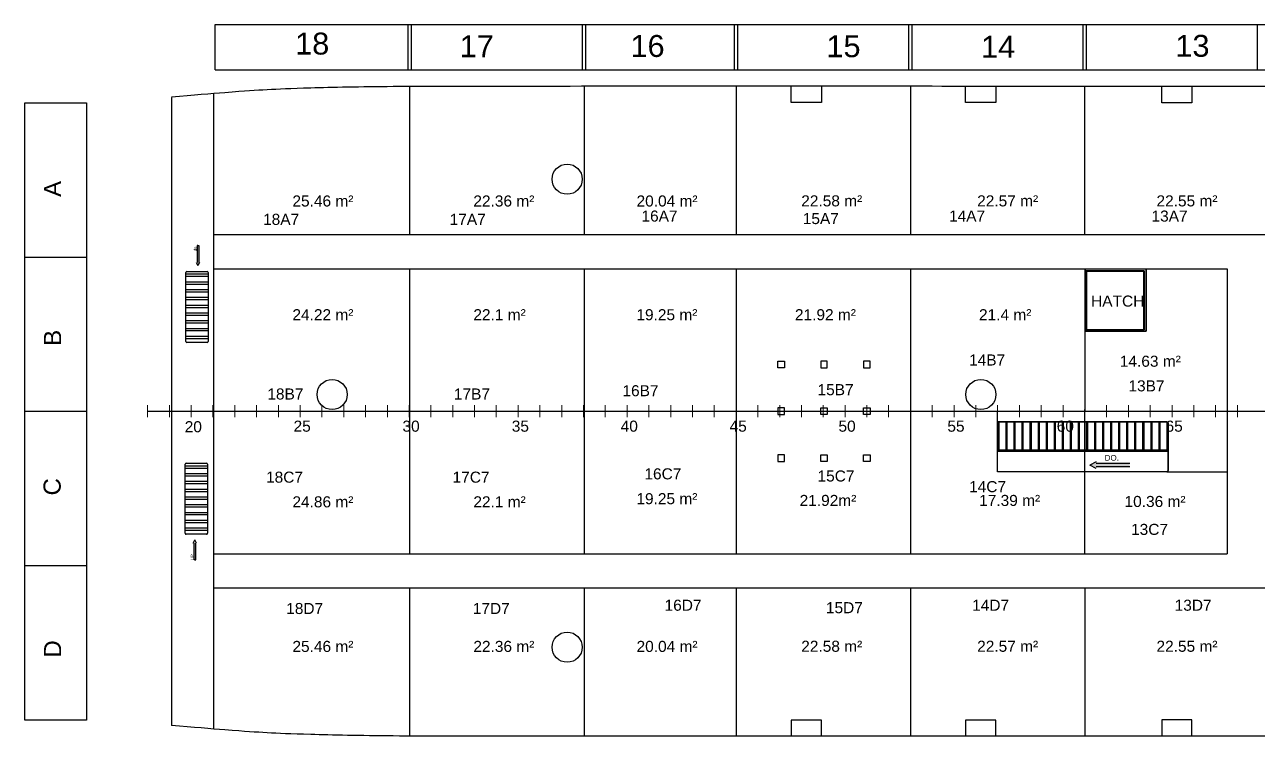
# Model space of a CAD drawing. Header units: inches. Extents: x 2 to 104, y 2 to 23.
# Drawn here: x 1.83 to 38.62, y 1.5 to 22.74 of the extents above; entities that cross this region are included whole.
import ezdxf

# ---------------------------------------------------------------- set-up
doc = ezdxf.new("R2010")
doc.units = ezdxf.units.IN
doc.header["$MEASUREMENT"] = 0
doc.linetypes.add('ACAD_ISO02W100', pattern=[15, 12, -3])
for name, color, linetype in [('deck 4', 7, 'Continuous'), ('Layer1', 10, 'Continuous'), ('Layer2', 7, 'Continuous'), ('PDF2_TEXT', 7, 'Continuous'), ('PDF_INER2', 7, 'Continuous'), ('STATIONS', 7, 'Continuous')]:
    doc.layers.add(name, color=color, linetype=linetype)
doc.layers.add('WIND AREA', color=18, linetype='Continuous', true_color=0x000000)
doc.styles.add('PDF ArialMT', font='arial.ttf')
doc.styles.get("Standard").update_dxf_attribs({"font": 'arial.ttf'})

msp = doc.modelspace()

# ---------------------------------------------------------------- hatches: boundary and pattern name
at = {"layer": 'PDF_INER2'}
h = msp.add_hatch(color=7, dxfattribs=at)
h.dxf.hatch_style = 1
h.paths.add_polyline_path([(7.025, 16.15), (7, 16.15), (6.975, 16.15), (6.975, 15.646), (6.949, 15.646), (7, 15.551), (7.05, 15.646), (7.025, 15.646)])
h = msp.add_hatch(color=7, dxfattribs=at)
h.dxf.hatch_style = 1
h.paths.add_polyline_path([(34.789, 9.542), (34.789, 9.592), (34.789, 9.642), (33.789, 9.642), (33.789, 9.692), (33.601, 9.592), (33.789, 9.492), (33.789, 9.542)])
h = msp.add_hatch(color=7, dxfattribs=at)
h.dxf.hatch_style = 1
h.paths.add_polyline_path([(6.937, 6.767), (6.911, 6.767), (6.886, 6.767), (6.886, 7.271), (6.861, 7.271), (6.911, 7.366), (6.962, 7.271), (6.937, 7.271)])

# ---------------------------------------------------------------- linework, layer by layer
at = {"color": 8}
for p, q in [((7.519, 21.389, 0), (7.519, 22.739, 0)), ((7.519, 22.739, 0), (100.168, 22.739, 0)), ((13.268, 21.389, 0), (13.268, 22.739, 0)), ((13.368, 21.389, 0), (13.368, 22.739, 0)), ((18.469, 21.389, 0), (18.469, 22.739, 0)), ((18.569, 21.389, 0), (18.569, 22.739, 0)), ((22.998, 21.389, 0), (22.998, 22.739, 0)), ((23.098, 21.389, 0), (23.098, 22.739, 0)), ((28.198, 21.389, 0), (28.198, 22.739, 0)), ((28.298, 21.389, 0), (28.298, 22.739, 0)), ((33.398, 21.389, 0), (33.398, 22.739, 0)), ((33.498, 21.389, 0), (33.498, 22.739, 0)), ((38.598, 21.389, 0), (38.598, 22.739, 0)), ((7.519, 21.389, 0), (100.168, 21.389, 0))]:
    msp.add_line(p, q, dxfattribs=at)
at = {"color": 7}
for p, q in [((24.694, 20.42, 0), (24.694, 20.9, 0)), ((24.694, 20.42, 0), (24.694, 20.9, 0)), ((29.894, 20.42, 0), (29.894, 20.898, 0)), ((29.894, 20.42, 0), (29.894, 20.898, 0)), ((35.744, 20.407, 0), (35.744, 20.897, 0)), ((35.744, 20.407, 0), (35.744, 20.897, 0)), ((24.694, 1.982, 0), (24.694, 1.502, 0)), ((24.694, 1.982, 0), (24.694, 1.502, 0)), ((29.894, 1.982, 0), (29.894, 1.505, 0)), ((29.894, 1.982, 0), (29.894, 1.505, 0)), ((35.744, 1.996, 0), (35.744, 1.506, 0)), ((35.744, 1.996, 0), (35.744, 1.506, 0))]:
    msp.add_line(p, q, dxfattribs=at)
at = {"color": 7, "elevation": 0}
for points in [[(24.494, 12.501), (24.298, 12.501), (24.298, 12.699), (24.494, 12.699)], [(25.574, 12.501), (25.77, 12.501), (25.77, 12.699), (25.574, 12.699)], [(26.85, 12.501), (27.047, 12.501), (27.047, 12.699), (26.85, 12.699)], [(24.494, 11.301), (24.298, 11.301), (24.298, 11.102), (24.494, 11.102)], [(25.574, 11.3), (25.77, 11.3), (25.77, 11.101), (25.574, 11.101)], [(26.85, 11.301), (27.047, 11.301), (27.047, 11.102), (26.85, 11.102)], [(24.494, 9.902), (24.298, 9.902), (24.298, 9.703), (24.494, 9.703)], [(25.574, 9.902), (25.77, 9.902), (25.77, 9.703), (25.574, 9.703)], [(26.85, 9.902), (27.047, 9.902), (27.047, 9.703), (26.85, 9.703)]]:
    msp.add_lwpolyline(points, close=True, dxfattribs=at)
at = {"color": 7}
for points in [[(25.594, 20.9, 0), (25.594, 20.42, 0), (24.694, 20.42, 0)], [(25.594, 20.9, 0), (25.594, 20.42, 0), (24.694, 20.42, 0)], [(30.794, 20.898, 0), (30.794, 20.42, 0), (29.894, 20.42, 0)], [(30.794, 20.898, 0), (30.794, 20.42, 0), (29.894, 20.42, 0)], [(36.644, 20.897, 0), (36.644, 20.407, 0), (35.744, 20.407, 0)], [(36.644, 20.897, 0), (36.644, 20.407, 0), (35.744, 20.407, 0)], [(25.594, 1.502, 0), (25.594, 1.982, 0), (24.694, 1.982, 0)], [(25.594, 1.502, 0), (25.594, 1.982, 0), (24.694, 1.982, 0)], [(30.794, 1.505, 0), (30.794, 1.982, 0), (29.894, 1.982, 0)], [(30.794, 1.505, 0), (30.794, 1.982, 0), (29.894, 1.982, 0)], [(36.644, 1.506, 0), (36.644, 1.996, 0), (35.744, 1.996, 0)], [(36.644, 1.506, 0), (36.644, 1.996, 0), (35.744, 1.996, 0)]]:
    msp.add_polyline3d(points, dxfattribs=at)
for points, knots in [([(98.984, 18.657, 0), (97.846, 18.959, 0), (96.947, 19.214, 0), (96.056, 19.477, 0), (95.697, 19.558, 0), (94.529, 19.78, 0), (92.522, 20.143, 0), (90.059, 20.447, 0), (88.047, 20.651, 0), (86.477, 20.763, 0), (85.703, 20.806, 0), (84.056, 20.882, 0), (82.018, 20.892, 0), (80.998, 20.897, 0), (80.876, 20.9, 0), (79.836, 20.896, 0), (79.107, 20.896, 0), (78.956, 20.896, 0), (77.898, 20.896, 0), (76.031, 20.897, 0), (73.344, 20.897, 0), (69.531, 20.897, 0), (64.609, 20.897, 0), (56.985, 20.897, 0), (47.773, 20.897, 0), (38.054, 20.896, 0), (31.945, 20.897, 0), (29.479, 20.898, 0), (26.334, 20.901, 0), (19.71, 20.9, 0), (15.968, 20.896, 0), (12.719, 20.898, 0), (10.119, 20.847, 0), (9.034, 20.795, 0), (8.223, 20.745, 0), (6.856, 20.632, 0), (6.215, 20.572, 0)], [0.57801, 0.57801, 0.57801, 0.57801, 3.117705, 3.117705, 3.125292, 4.21323, 6.699021, 9.253154, 11.602, 12.931142, 13.653048, 14.543904, 15.43476, 15.43476, 15.43476, 18.496578, 18.553968, 18.685235, 18.948918, 21.727116, 24.285105, 27.009831, 33.168953, 39.048727, 49.882385, 60.806034, 68.206518, 68.206518, 68.206518, 68.740122, 69.740122, 70.740122, 71.740122, 72.740122, 73.740122, 74.399517, 74.399517, 74.399517, 74.399517]), ([(98.984, 3.746, 0), (97.938, 3.463, 0), (97.034, 3.213, 0), (96.061, 2.926, 0), (96.058, 2.926, 0), (96.056, 2.926, 0), (96.053, 2.925, 0), (95.697, 2.854, 0), (94.529, 2.622, 0), (92.522, 2.26, 0), (90.059, 1.955, 0), (88.047, 1.751, 0), (86.477, 1.639, 0), (85.703, 1.596, 0), (84.056, 1.521, 0), (82.018, 1.51, 0), (80.998, 1.505, 0), (80.876, 1.503, 0), (79.836, 1.506, 0), (79.107, 1.506, 0), (78.956, 1.506, 0), (77.898, 1.506, 0), (76.031, 1.506, 0), (73.344, 1.506, 0), (69.531, 1.506, 0), (64.609, 1.506, 0), (56.985, 1.506, 0), (47.773, 1.506, 0), (38.054, 1.507, 0), (31.945, 1.505, 0), (29.479, 1.505, 0), (26.334, 1.502, 0), (19.71, 1.503, 0), (15.968, 1.507, 0), (12.719, 1.505, 0), (10.119, 1.556, 0), (9.034, 1.607, 0), (8.223, 1.657, 0), (6.856, 1.771, 0), (6.215, 1.83, 0)], [0.577999, 0.577999, 0.577999, 0.577999, 3.117705, 3.117705, 3.117705, 3.125292, 3.125292, 3.125292, 4.21323, 6.699021, 9.253154, 11.602, 12.931142, 13.653048, 14.543904, 15.43476, 15.43476, 15.43476, 18.496578, 18.553968, 18.685235, 18.948918, 21.727116, 24.285105, 27.009831, 33.168953, 39.048727, 49.882385, 60.806034, 68.206518, 68.206518, 68.206518, 68.740122, 69.740122, 70.740122, 71.740122, 72.740122, 73.740122, 74.399517, 74.399517, 74.399517, 74.399517])]:
    msp.add_open_spline(points, degree=3, knots=knots)
at = {"layer": 'deck 4', "color": 7}
for p, q in [((7.469, 20.682, 0), (7.469, 1.717, 0)), ((13.318, 16.474, 0), (13.318, 20.888, 0)), ((18.519, 20.894, 0), (18.519, 16.474, 0)), ((23.048, 20.896, 0), (23.048, 16.474, 0)), ((28.248, 20.896, 0), (28.248, 16.474, 0)), ((33.448, 16.474, 0), (33.448, 20.897, 0)), ((7.469, 16.474, 0), (100.281, 16.474, 0)), ((6.642, 13.282, 0), (6.642, 15.346, 0)), ((7.302, 15.289, 0), (6.642, 15.289, 0)), ((6.642, 15.23, 0), (7.302, 15.23, 0)), ((6.67, 15.374, 0), (7.274, 15.374, 0)), ((7.302, 15.346, 0), (7.302, 13.282, 0)), ((7.469, 15.451, 0), (37.692, 15.451, 0)), ((13.318, 6.951, 0), (13.318, 15.451, 0)), ((18.519, 15.451, 0), (18.519, 6.951, 0)), ((23.048, 15.451, 0), (23.048, 6.951, 0)), ((28.248, 15.451, 0), (28.248, 6.951, 0)), ((33.448, 15.451, 0), (33.449, 11.201, 0)), ((33.448, 15.451, 0), (33.448, 13.591, 0)), ((33.448, 15.451, 0), (35.278, 15.451, 0)), ((35.268, 15.441, 0), (33.448, 15.441, 0)), ((33.458, 15.451, 0), (33.458, 13.591, 0)), ((35.268, 15.451, 0), (35.268, 13.591, 0)), ((35.278, 15.451, 0), (35.278, 13.591, 0)), ((37.692, 15.451, 0), (37.695, 6.951, 0)), ((7.302, 15.057, 0), (6.642, 15.057, 0)), ((6.642, 14.998, 0), (7.302, 14.998, 0)), ((7.302, 14.826, 0), (6.642, 14.826, 0)), ((6.642, 14.766, 0), (7.302, 14.766, 0)), ((7.302, 14.594, 0), (6.642, 14.594, 0)), ((6.642, 14.535, 0), (7.302, 14.535, 0)), ((7.302, 14.362, 0), (6.642, 14.362, 0)), ((6.642, 14.303, 0), (7.302, 14.303, 0)), ((7.302, 14.13, 0), (6.642, 14.13, 0)), ((6.642, 14.071, 0), (7.302, 14.071, 0)), ((7.302, 13.899, 0), (6.642, 13.899, 0)), ((6.642, 13.84, 0), (7.302, 13.84, 0)), ((7.302, 13.667, 0), (6.642, 13.667, 0)), ((6.642, 13.608, 0), (7.302, 13.608, 0)), ((7.302, 13.435, 0), (6.642, 13.435, 0)), ((6.642, 13.376, 0), (7.302, 13.376, 0)), ((7.274, 13.254, 0), (6.67, 13.254, 0)), ((33.448, 13.601, 0), (35.268, 13.601, 0)), ((33.448, 13.591, 0), (35.278, 13.591, 0)), ((33.448, 6.951, 0), (33.448, 11.251, 0)), ((6.623, 7.56, 0), (6.623, 9.623, 0)), ((7.283, 9.566, 0), (6.623, 9.566, 0)), ((6.651, 9.652, 0), (7.254, 9.652, 0)), ((7.283, 9.623, 0), (7.283, 7.56, 0)), ((6.623, 9.507, 0), (7.283, 9.507, 0)), ((7.283, 9.335, 0), (6.623, 9.335, 0)), ((6.623, 9.276, 0), (7.283, 9.276, 0)), ((35.899, 9.392, 0), (37.694, 9.392, 0)), ((7.283, 9.103, 0), (6.623, 9.103, 0)), ((6.623, 9.044, 0), (7.283, 9.044, 0)), ((7.283, 8.871, 0), (6.623, 8.871, 0)), ((6.623, 8.812, 0), (7.283, 8.812, 0)), ((7.283, 8.64, 0), (6.623, 8.64, 0)), ((6.623, 8.58, 0), (7.283, 8.58, 0)), ((7.283, 8.408, 0), (6.623, 8.408, 0)), ((6.623, 8.349, 0), (7.283, 8.349, 0)), ((7.283, 8.176, 0), (6.623, 8.176, 0)), ((6.623, 8.117, 0), (7.283, 8.117, 0)), ((7.283, 7.944, 0), (6.623, 7.944, 0)), ((6.623, 7.885, 0), (7.283, 7.885, 0)), ((7.283, 7.713, 0), (6.623, 7.713, 0)), ((6.623, 7.654, 0), (7.283, 7.654, 0)), ((7.254, 7.532, 0), (6.651, 7.532, 0)), ((7.469, 6.951, 0), (37.695, 6.951, 0)), ((7.469, 5.932, 0), (80.998, 5.932, 0)), ((13.318, 1.51, 0), (13.318, 5.932, 0)), ((18.519, 5.932, 0), (18.519, 1.504, 0)), ((23.048, 5.932, 0), (23.048, 1.502, 0)), ((28.248, 5.932, 0), (28.248, 1.505, 0)), ((33.448, 5.932, 0), (33.448, 1.505, 0))]:
    msp.add_line(p, q, dxfattribs=at)
at = {"layer": 'deck 4', "color": 7, "linetype": 'Continuous'}
for p, q in [((33.493, 15.396, 0), (33.493, 13.636, 0)), ((35.223, 15.396, 0), (33.493, 15.396, 0)), ((33.493, 15.386, 0), (35.213, 15.386, 0)), ((33.503, 15.386, 0), (33.503, 13.636, 0)), ((35.213, 13.636, 0), (35.213, 15.396, 0)), ((35.223, 15.396, 0), (35.223, 13.636, 0)), ((35.223, 15.396, 0), (35.223, 13.636, 0)), ((33.493, 13.636, 0), (35.213, 13.636, 0)), ((33.503, 13.646, 0), (35.213, 13.646, 0)), ((35.223, 13.636, 0), (35.213, 13.636, 0))]:
    msp.add_line(p, q, dxfattribs=at)
at = {"layer": 'deck 4', "color": 7}
for centre in [(18.011, 18.128, 0), (11.002, 11.702, 0), (30.349, 11.702, 0), (18.011, 4.162, 0)]:
    msp.add_circle(centre, 0.45, dxfattribs=at)
for centre, start, end in [((6.67, 15.346, 0), 90, 180), ((7.274, 15.346, 0), 0, 90), ((6.67, 13.282, 0), 180, 270), ((7.274, 13.282, 0), 270, 0), ((6.651, 9.623, 0), 90, 180), ((7.254, 9.623, 0), 0, 90), ((6.651, 7.56, 0), 180, 270), ((7.254, 7.56, 0), 270, 0)]:
    msp.add_arc(centre, 0.0282, start, end, dxfattribs=at)
at = {"layer": 'Layer1', "color": 7, "linetype": 'Continuous'}
for p, q in [((30.854, 10.862, 0), (30.854, 10.052, 0)), ((30.854, 10.862, 0), (30.894, 10.862, 0)), ((30.894, 10.052, 0), (30.894, 10.862, 0)), ((31.094, 10.862, 0), (31.094, 10.052, 0)), ((31.094, 10.862, 0), (31.134, 10.862, 0)), ((31.134, 10.052, 0), (31.134, 10.862, 0)), ((31.334, 10.862, 0), (31.334, 10.052, 0)), ((31.334, 10.862, 0), (31.374, 10.862, 0)), ((31.374, 10.052, 0), (31.374, 10.862, 0)), ((31.574, 10.862, 0), (31.574, 10.052, 0)), ((31.574, 10.862, 0), (31.614, 10.862, 0)), ((31.614, 10.052, 0), (31.614, 10.862, 0)), ((31.814, 10.862, 0), (31.814, 10.052, 0)), ((31.814, 10.862, 0), (31.854, 10.862, 0)), ((31.854, 10.052, 0), (31.854, 10.862, 0)), ((32.054, 10.862, 0), (32.054, 10.052, 0)), ((32.054, 10.862, 0), (32.094, 10.862, 0)), ((32.094, 10.052, 0), (32.094, 10.862, 0)), ((32.294, 10.862, 0), (32.294, 10.052, 0)), ((32.294, 10.862, 0), (32.334, 10.862, 0)), ((32.334, 10.052, 0), (32.334, 10.862, 0)), ((32.534, 10.862, 0), (32.534, 10.052, 0)), ((32.534, 10.862, 0), (32.574, 10.862, 0)), ((32.574, 10.052, 0), (32.574, 10.862, 0)), ((32.774, 10.862, 0), (32.774, 10.052, 0)), ((32.774, 10.862, 0), (32.814, 10.862, 0)), ((32.814, 10.052, 0), (32.814, 10.862, 0)), ((33.014, 10.862, 0), (33.014, 10.052, 0)), ((33.014, 10.862, 0), (33.054, 10.862, 0)), ((33.054, 10.052, 0), (33.054, 10.862, 0)), ((33.254, 10.862, 0), (33.254, 10.052, 0)), ((33.254, 10.862, 0), (33.294, 10.862, 0)), ((33.294, 10.052, 0), (33.294, 10.862, 0)), ((33.494, 10.862, 0), (33.494, 10.052, 0)), ((33.494, 10.862, 0), (33.534, 10.862, 0)), ((33.534, 10.052, 0), (33.534, 10.862, 0)), ((33.734, 10.862, 0), (33.734, 10.052, 0)), ((33.734, 10.862, 0), (33.734, 10.052, 0)), ((33.734, 10.862, 0), (33.774, 10.862, 0)), ((33.774, 10.052, 0), (33.774, 10.862, 0)), ((33.774, 10.052, 0), (33.774, 10.862, 0)), ((33.974, 10.862, 0), (33.974, 10.052, 0)), ((33.974, 10.862, 0), (34.014, 10.862, 0)), ((34.014, 10.052, 0), (34.014, 10.862, 0)), ((34.214, 10.862, 0), (34.214, 10.052, 0)), ((34.214, 10.862, 0), (34.254, 10.862, 0)), ((34.254, 10.052, 0), (34.254, 10.862, 0)), ((34.454, 10.862, 0), (34.454, 10.052, 0)), ((34.454, 10.862, 0), (34.494, 10.862, 0)), ((34.494, 10.052, 0), (34.494, 10.862, 0)), ((34.694, 10.862, 0), (34.694, 10.052, 0)), ((34.694, 10.862, 0), (34.734, 10.862, 0)), ((34.734, 10.052, 0), (34.734, 10.862, 0)), ((34.934, 10.862, 0), (34.934, 10.052, 0)), ((34.934, 10.862, 0), (34.974, 10.862, 0)), ((34.974, 10.052, 0), (34.974, 10.862, 0)), ((35.174, 10.862, 0), (35.174, 10.052, 0)), ((35.174, 10.862, 0), (35.214, 10.862, 0)), ((35.214, 10.052, 0), (35.214, 10.862, 0)), ((35.414, 10.862, 0), (35.414, 10.052, 0)), ((35.414, 10.862, 0), (35.454, 10.862, 0)), ((35.454, 10.052, 0), (35.454, 10.862, 0)), ((35.654, 10.862, 0), (35.654, 10.052, 0)), ((35.654, 10.862, 0), (35.694, 10.862, 0)), ((35.694, 10.052, 0), (35.694, 10.862, 0)), ((35.894, 10.862, 0), (35.894, 10.052, 0)), ((35.894, 10.862, 0), (35.929, 10.862, 0)), ((35.934, 10.052, 0), (35.934, 10.854, 0)), ((30.849, 10.052, 0), (35.939, 10.052, 0)), ((35.939, 10.002, 0), (30.849, 10.002, 0))]:
    msp.add_line(p, q, dxfattribs=at)
at = {"layer": 'Layer1', "color": 7, "linetype": 'ACAD_ISO02W100', "ltscale": 0.0001}
for p, q in [((30.849, 10.032, 0), (35.939, 10.032, 0)), ((35.939, 10.022, 0), (30.849, 10.022, 0))]:
    msp.add_line(p, q, dxfattribs=at)
at = {"layer": 'Layer2'}
for p, q in [((1.833, 1.985, 0), (1.833, 20.402, 0)), ((1.833, 20.402, 0), (3.675, 20.402, 0)), ((3.675, 20.402, 0), (3.675, 1.985, 0)), ((3.675, 15.791, 0), (1.833, 15.791, 0)), ((3.675, 11.193, 0), (1.833, 11.193, 0)), ((3.675, 6.587, 0), (1.833, 6.587, 0)), ((3.675, 1.985, 0), (1.833, 1.985, 0))]:
    msp.add_line(p, q, dxfattribs=at)
at = {"layer": 'PDF_INER2', "color": 7}
for p, q in [((6.215, 20.568, 0), (6.215, 1.83, 0)), ((7, 16.15, 0), (6.975, 16.15, 0)), ((6.975, 16.15, 0), (6.975, 15.646, 0)), ((7, 16.15, 0), (7.025, 16.15, 0)), ((7.025, 16.15, 0), (7.025, 15.646, 0)), ((6.949, 15.646, 0), (7, 15.551, 0)), ((7.05, 15.646, 0), (7, 15.551, 0)), ((33.789, 9.692, 0), (33.601, 9.592, 0)), ((33.789, 9.492, 0), (33.601, 9.592, 0)), ((34.789, 9.642, 0), (33.789, 9.642, 0)), ((34.789, 9.542, 0), (33.789, 9.542, 0)), ((6.861, 7.271, 0), (6.911, 7.366, 0)), ((6.962, 7.271, 0), (6.911, 7.366, 0)), ((6.886, 6.767, 0), (6.886, 7.271, 0)), ((6.937, 6.767, 0), (6.937, 7.271, 0)), ((6.911, 6.767, 0), (6.886, 6.767, 0)), ((6.911, 6.767, 0), (6.937, 6.767, 0))]:
    msp.add_line(p, q, dxfattribs=at)
at = {"layer": 'STATIONS', "color": 7}
msp.add_line((5.499, 11.201, 0), (103.799, 11.201, 0), dxfattribs=at)
at = {"layer": 'STATIONS', "color": 7, "lineweight": 20, "elevation": 0}
for points in [[(5.499, 11.027), (5.499, 11.389)], [(6.149, 11.027), (6.149, 11.389)], [(6.799, 11.027), (6.799, 11.389)], [(7.449, 11.027), (7.449, 11.389)], [(8.099, 11.027), (8.099, 11.389)], [(8.749, 11.027), (8.749, 11.389)], [(9.399, 11.027), (9.399, 11.389)], [(10.049, 11.027), (10.049, 11.389)], [(10.699, 11.027), (10.699, 11.389)], [(11.349, 11.027), (11.349, 11.389)], [(11.999, 11.027), (11.999, 11.389)], [(12.649, 11.027), (12.649, 11.389)], [(13.299, 11.027), (13.299, 11.389)], [(13.949, 11.027), (13.949, 11.389)], [(14.599, 11.027), (14.599, 11.389)], [(15.249, 11.027), (15.249, 11.389)], [(15.899, 11.027), (15.899, 11.389)], [(16.549, 11.027), (16.549, 11.389)], [(17.199, 11.027), (17.199, 11.389)], [(17.849, 11.027), (17.849, 11.389)], [(18.499, 11.027), (18.499, 11.389)], [(19.149, 11.027), (19.149, 11.389)], [(19.799, 11.027), (19.799, 11.389)], [(20.449, 11.027), (20.449, 11.389)], [(21.099, 11.027), (21.099, 11.389)], [(21.749, 11.027), (21.749, 11.389)], [(22.399, 11.027), (22.399, 11.389)], [(23.049, 11.027), (23.049, 11.389)], [(23.699, 11.027), (23.699, 11.389)], [(24.349, 11.027), (24.349, 11.389)], [(24.999, 11.027), (24.999, 11.389)], [(25.649, 11.027), (25.649, 11.389)], [(26.299, 11.027), (26.299, 11.389)], [(26.949, 11.027), (26.949, 11.389)], [(27.599, 11.027), (27.599, 11.389)], [(28.249, 11.027), (28.249, 11.389)], [(28.899, 11.027), (28.899, 11.389)], [(29.549, 11.027), (29.549, 11.389)], [(30.199, 11.027), (30.199, 11.389)], [(30.849, 11.027), (30.849, 11.389)], [(31.499, 11.027), (31.499, 11.389)], [(32.149, 11.027), (32.149, 11.389)], [(32.799, 11.027), (32.799, 11.389)], [(33.449, 11.027), (33.449, 11.389)], [(34.099, 11.027), (34.099, 11.389)], [(34.749, 11.027), (34.749, 11.389)], [(35.399, 11.027), (35.399, 11.389)], [(36.049, 11.027), (36.049, 11.389)], [(36.699, 11.027), (36.699, 11.389)], [(37.349, 11.027), (37.349, 11.389)], [(37.999, 11.027), (37.999, 11.389)]]:
    msp.add_lwpolyline(points, dxfattribs=at)
at = {"layer": 'WIND AREA', "color": 7, "linetype": 'Continuous'}
for p, q in [((35.899, 10.892, 0), (30.849, 10.892, 0)), ((35.889, 10.882, 0), (30.849, 10.882, 0)), ((35.939, 9.452, 0), (35.939, 10.832, 0)), ((35.949, 9.442, 0), (35.949, 10.842, 0)), ((30.849, 9.402, 0), (35.889, 9.402, 0))]:
    msp.add_line(p, q, dxfattribs=at)
at = {"layer": 'WIND AREA', "color": 7, "linetype": 'Continuous', "elevation": 0}
msp.add_lwpolyline([(35.899, 9.392), (30.849, 9.392), (30.849, 10.892), (30.849, 11.201)], dxfattribs=at)
at = {"layer": 'WIND AREA', "color": 7, "linetype": 'Continuous'}
for centre, start, end in [((35.889, 10.832, 0), 0, 90), ((35.899, 10.842, 0), 0, 90), ((35.889, 9.452, 0), 270, 0), ((35.899, 9.442, 0), 270, 0)]:
    msp.add_arc(centre, 0.05, start, end, dxfattribs=at)

# ---------------------------------------------------------------- texts
at = {"color": 8, "char_height": 0.65414, "attachment_point": 1}
for s, insert in [('\\pxsm1.5;18', (9.9, 22.501, 0)), ('\\pxsm1.5,qc;13', (33.784, 22.435, 0)), ('\\pxsm1.5;17', (14.807, 22.422, 0)), ('\\pxsm1.5;16', (19.901, 22.43, 0)), ('\\pxsm1.5;15', (25.744, 22.422, 0)), ('\\pxsm1.5,qc;14', (27.988, 22.406, 0))]:
    msp.add_mtext_dynamic_manual_height_columns(s, width=5.74991, gutter_width=3.271, heights=[0.875], dxfattribs=dict(at, insert=insert))
at = {"color": 7, "char_height": 0.33, "attachment_point": 1}
for s, width, insert in [('25.46 m²', 2.13841, (9.818, 17.642, 0)), ('22.36 m²', 1.82862, (15.214, 17.642, 0)), ('20.04 m²', 2.12019, (20.081, 17.642, 0)), ('22.58 m²', 2.01085, (24.992, 17.646, 0)), ('22.57 m²', 1.99262, (30.238, 17.646, 0)), ('22.55 m²', 1.99262, (35.586, 17.646, 0)), ('24.22 m²', 1.86531, (9.818, 14.249, 0)), ('22.1 m²', 1.67372, (15.214, 14.249, 0)), ('19.25 m²', 2.0569, (20.076, 14.249, 0)), ('21.92 m²', 1.99584, (24.804, 14.249, 0)), ('21.4 m²', 1.67372, (30.293, 14.249, 0)), ('14.63 m²', 1.81721, (34.493, 12.861, 0)), ('24.86 m²', 1.90401, (9.818, 8.665, 0)), ('22.1 m²', 1.67372, (15.214, 8.665, 0)), ('19.25 m²', 1.85828, (20.076, 8.759, 0)), ('21.92m²', 2.21118, (24.944, 8.707, 0)), ('17.39 m²', 1.95997, (30.298, 8.707, 0)), ('10.36 m²', 1.97214, (34.634, 8.676, 0)), ('25.46 m²', 2.13841, (9.818, 4.351, 0)), ('22.36 m²', 1.82862, (15.214, 4.351, 0)), ('20.04 m²', 2.12019, (20.081, 4.351, 0)), ('22.58 m²', 2.01085, (24.992, 4.355, 0)), ('22.57 m²', 1.99262, (30.238, 4.355, 0)), ('22.55 m²', 1.99262, (35.586, 4.355, 0))]:
    msp.add_mtext_dynamic_manual_height_columns(s, width=width, gutter_width=1.65, heights=[0], dxfattribs=dict(at, insert=insert))
at = {"layer": 'PDF2_TEXT', "char_height": 0.512, "attachment_point": 4, "rotation": 90, "style": 'PDF ArialMT'}
for s, insert in [('A', (2.664, 17.598, 0)), ('B', (2.664, 13.155, 0)), ('C', (2.655, 8.69, 0)), ('D', (2.664, 3.852, 0))]:
    msp.add_mtext(s, dxfattribs=dict(at, insert=insert))
at = {"layer": 'PDF_INER2', "color": 7, "char_height": 0.0861, "rotation": 90}
for s, insert, attachment_point in [('do.', (6.876, 16.148, 0), 3), ('UP', (6.788, 6.77, 0), 1)]:
    msp.add_mtext_dynamic_manual_height_columns(s, width=0.0169, gutter_width=0.431, heights=[0], dxfattribs=dict(at, insert=insert, attachment_point=attachment_point))
at = {"layer": 'PDF_INER2', "color": 7, "insert": (34.466, 9.899, 0), "char_height": 0.1708, "attachment_point": 3}
msp.add_mtext_dynamic_manual_height_columns('DO.', width=0.03351, gutter_width=0.854, heights=[0], dxfattribs=at)
at = {"layer": 'STATIONS', "color": 30, "true_color": 0xf8991e, "char_height": 0.33, "attachment_point": 1}
for s, insert in [('18A7', (8.943, 17.094)), ('17A7', (14.507, 17.094)), ('16A7', (20.227, 17.192)), ('15A7', (25.038, 17.118)), ('14A7', (29.399, 17.192)), ('13A7', (35.438, 17.192)), ('14B7', (29.997, 12.898)), ('18B7', (9.07, 11.883)), ('17B7', (14.634, 11.883)), ('16B7', (19.66, 11.981)), ('15B7', (25.478, 12.012)), ('13B7', (34.75, 12.126)), ('18C7', (9.031, 9.401)), ('17C7', (14.595, 9.401)), ('16C7', (20.315, 9.5)), ('15C7', (25.478, 9.436)), ('14C7', (29.998, 9.118)), ('13C7', (34.828, 7.843)), ('16D7', (20.917, 5.58)), ('14D7', (30.089, 5.58)), ('13D7', (36.128, 5.58)), ('18D7', (9.633, 5.482)), ('17D7', (15.197, 5.482)), ('15D7', (25.728, 5.506))]:
    msp.add_mtext_dynamic_manual_height_columns(s, width=1.67372, gutter_width=1.65, heights=[0], dxfattribs=dict(at, insert=insert))
at = {"layer": 'STATIONS', "color": 7, "attachment_point": 1}
for s, width, gutter_width, insert, char_height in [('HATCH', 1.67372, 1.65, (33.636, 14.655, 0), 0.33), ('20', 0.22092, 1.651, (6.606, 10.907, 0), 0.3303), ('25', 0.22092, 1.651, (9.852, 10.923, 0), 0.3303), ('30', 0.22092, 1.651, (13.1, 10.923, 0), 0.3303), ('35', 0.22092, 1.651, (16.359, 10.923, 0), 0.3303), ('40', 0.22092, 1.651, (19.607, 10.923, 0), 0.3303), ('45', 0.22092, 1.651, (22.855, 10.923, 0), 0.3303), ('50', 0.22092, 1.651, (26.102, 10.923, 0), 0.3303), ('55', 0.22092, 1.651, (29.35, 10.923, 0), 0.3303), ('60', 0.22092, 1.651, (32.61, 10.923, 0), 0.3303), ('65', 0.22092, 1.651, (35.857, 10.923, 0), 0.3303)]:
    msp.add_mtext_dynamic_manual_height_columns(s, width=width, gutter_width=gutter_width, heights=[0], dxfattribs=dict(at, insert=insert, char_height=char_height))

doc.saveas('drawing.dxf')
